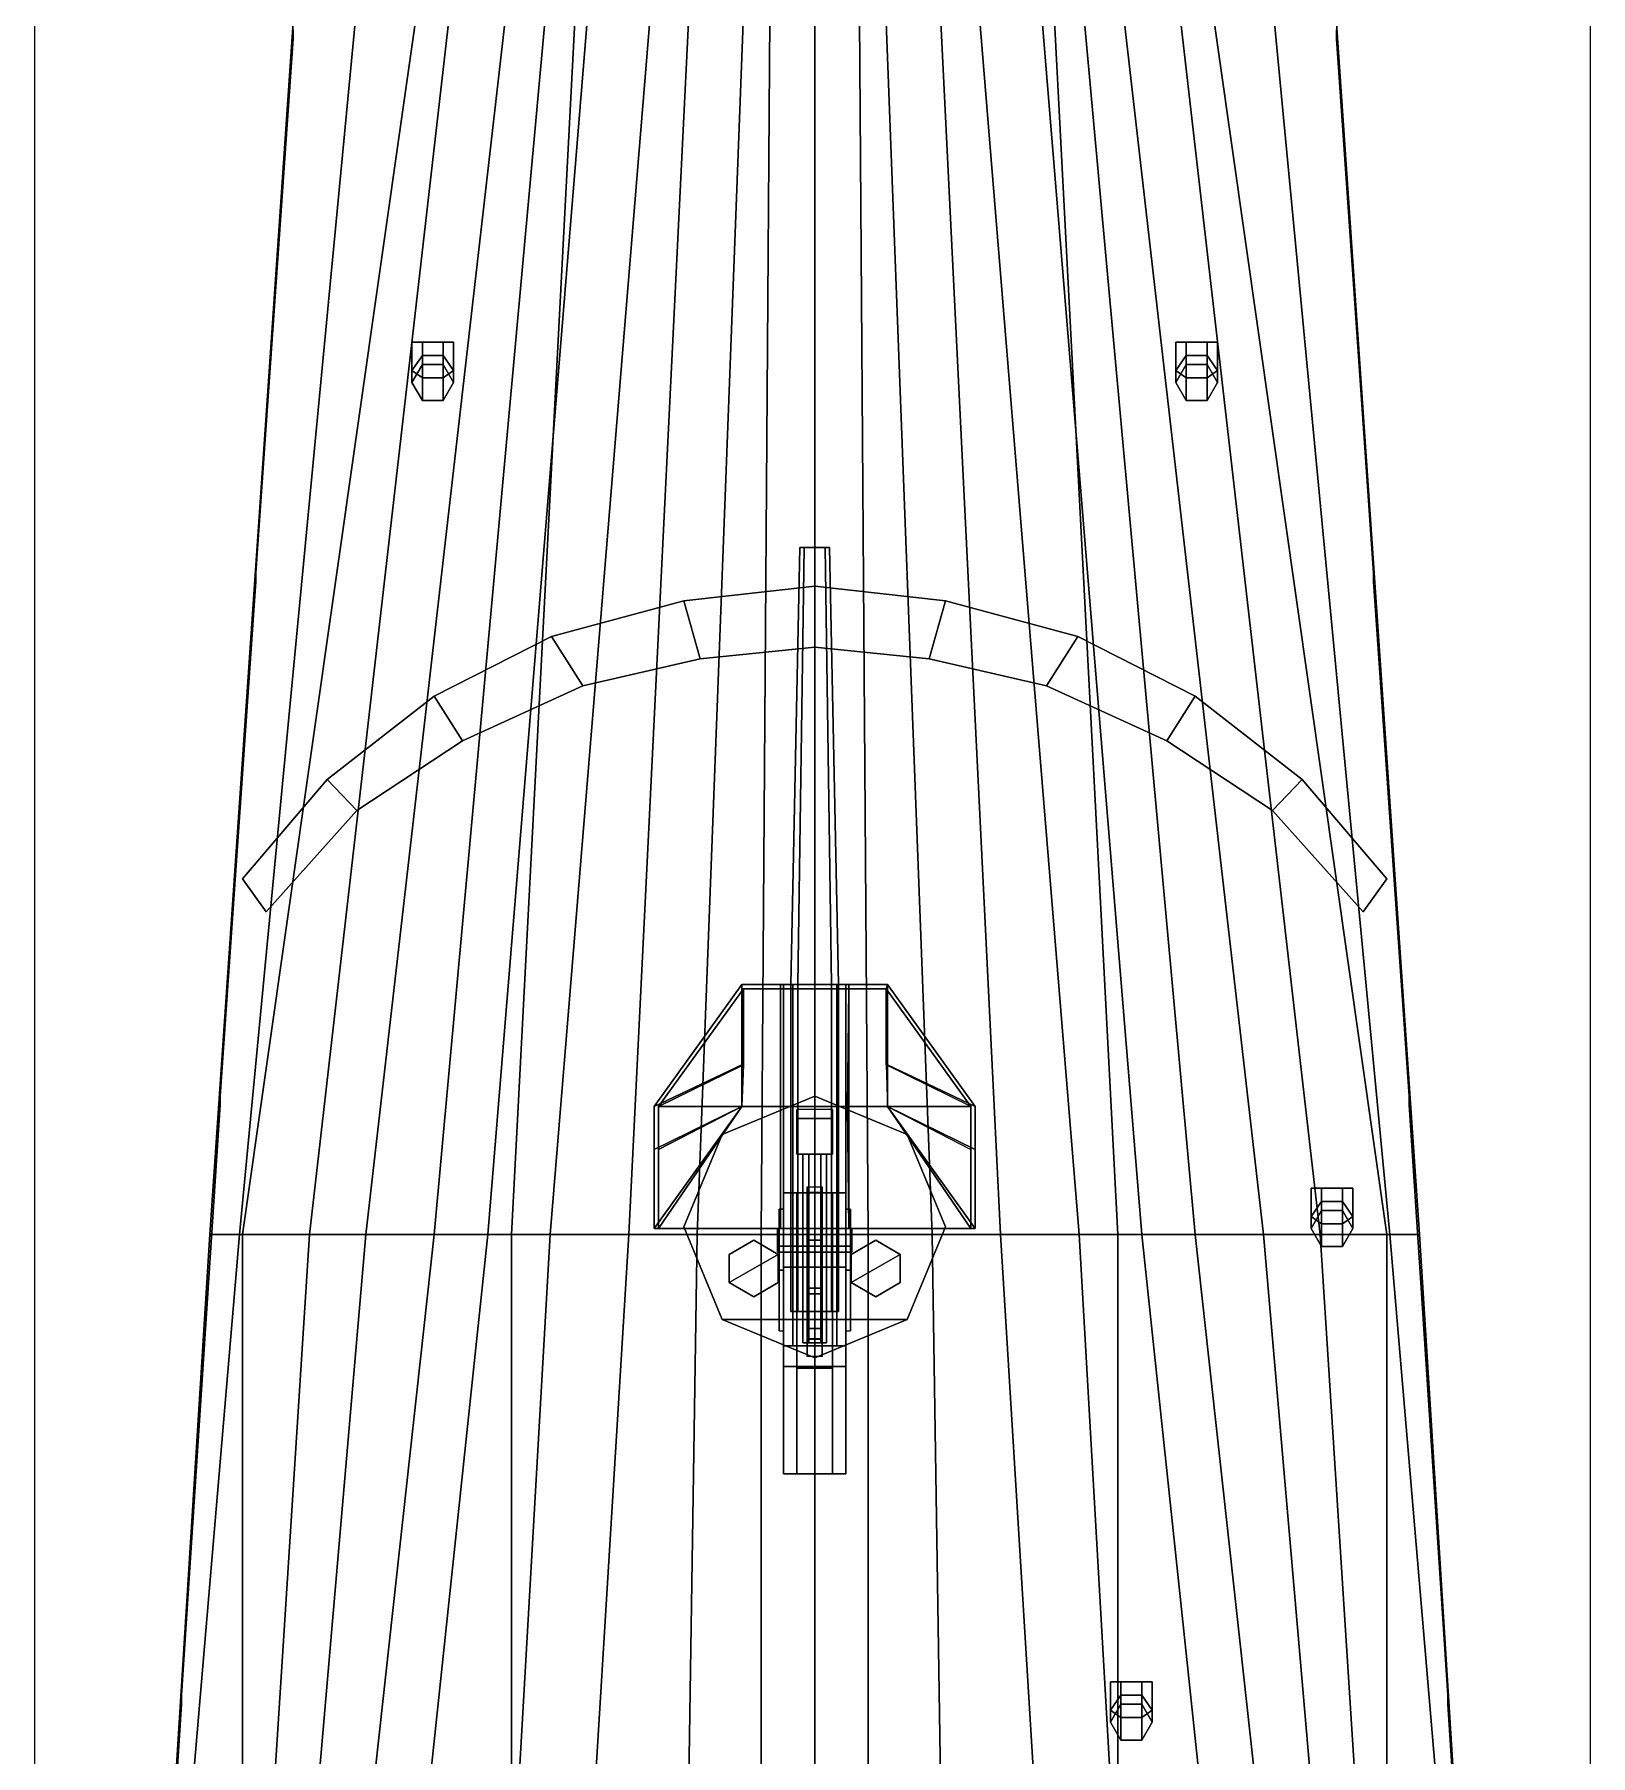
# Model space of a CAD drawing. Header units: millimetres. Extents: x -5.2 to 5.2, y -53.2 to 45.8.
# Drawn here: x -5.25 to 5.22, y 19.68 to 31.26 of the extents above; entities that cross this region are included whole.
import ezdxf

# ---------------------------------------------------------------- set-up
doc = ezdxf.new("R2010")
doc.units = ezdxf.units.MM
doc.header["$XCLIPFRAME"] = 2
for name, color, linetype in [('drawing', 9, 'Continuous'), ('gun', 1, 'Continuous'), ('railings', 6, 'Continuous'), ('sleeve', 5, 'Continuous'), ('turret', 2, 'Continuous')]:
    doc.layers.add(name, color=color, linetype=linetype)
picture_1 = doc.add_image_def('image1.gif', size_in_pixel=(3078, 4230))

msp = doc.modelspace()

# ---------------------------------------------------------------- linework, layer by layer
for points in [[(-3.4, 32.94, 5.28), (-2.94, 32.94, 2.98), (-3.87, 23.19, 2.91), (-4.07, 23.19, 4.97)], [(-2.46, 32.94, 5.34), (-3.4, 32.94, 5.28), (-4.07, 23.19, 4.97), (-3.85, 23.19, 5.01)], [(-2.94, 32.94, 2.98), (-2.28, 32.94, 0.5), (-3.4, 23.19, 1.04), (-3.87, 23.19, 2.91)], [(-1.53, 32.94, 5.36), (-2.46, 32.94, 5.34), (-3.85, 23.19, 5.01), (-2.04, 23.19, 5.1)], [(-2.28, 32.94, 0.5), (-1.9, 32.94, -0.6), (-3.02, 23.19, -0.14), (-3.4, 23.19, 1.04)], [(-1.9, 32.94, -0.6), (-1.67, 32.94, -1.15), (-2.56, 23.19, -1.15), (-3.02, 23.19, -0.14)], [(-1.67, 32.94, -1.15), (-1.4, 32.94, -1.7), (-2.2, 23.19, -1.7), (-2.56, 23.19, -1.15)], [(-1.4, 32.94, -1.7), (-0.98, 32.94, -2.46), (-1.78, 23.19, -2.26), (-2.2, 23.19, -1.7)], [(0, 32.94, 5.36), (-1.53, 32.94, 5.36), (-2.04, 23.19, 5.1), (0, 23.19, 5.1)], [(-0.98, 32.94, -2.46), (-0.77, 32.94, -2.76), (-1.25, 23.19, -2.76), (-1.78, 23.19, -2.26)], [(-0.77, 32.94, -2.76), (-0.42, 32.94, -3.2), (-0.79, 23.19, -3.12), (-1.25, 23.19, -2.76)], [(-0.42, 32.94, -3.2), (-0.29, 32.94, -3.4), (-0.36, 23.19, -3.38), (-0.79, 23.19, -3.12)], [(0, 23.19, -3.5), (-0.36, 23.19, -3.38), (-0.29, 32.94, -3.4), (0, 32.94, -3.5)], [(0, 32.94, -3.5), (0.29, 32.94, -3.4), (0.36, 23.19, -3.38), (0, 23.19, -3.5)], [(0, 23.19, 5.1), (2.04, 23.19, 5.1), (1.53, 32.94, 5.36), (0, 32.94, 5.36)], [(0.79, 23.19, -3.12), (0.36, 23.19, -3.38), (0.29, 32.94, -3.4), (0.42, 32.94, -3.2)], [(1.25, 23.19, -2.76), (0.79, 23.19, -3.12), (0.42, 32.94, -3.2), (0.77, 32.94, -2.76)], [(1.78, 23.19, -2.26), (1.25, 23.19, -2.76), (0.77, 32.94, -2.76), (0.98, 32.94, -2.46)], [(2.2, 23.19, -1.7), (1.78, 23.19, -2.26), (0.98, 32.94, -2.46), (1.4, 32.94, -1.7)], [(2.56, 23.19, -1.15), (2.2, 23.19, -1.7), (1.4, 32.94, -1.7), (1.67, 32.94, -1.15)], [(2.04, 23.19, 5.1), (3.85, 23.19, 5.01), (2.46, 32.94, 5.34), (1.53, 32.94, 5.36)], [(3.02, 23.19, -0.14), (2.56, 23.19, -1.15), (1.67, 32.94, -1.15), (1.9, 32.94, -0.6)], [(3.4, 23.19, 1.04), (3.02, 23.19, -0.14), (1.9, 32.94, -0.6), (2.28, 32.94, 0.5)], [(3.87, 23.19, 2.91), (3.4, 23.19, 1.04), (2.28, 32.94, 0.5), (2.94, 32.94, 2.98)], [(3.85, 23.19, 5.01), (4.07, 23.19, 4.97), (3.4, 32.94, 5.28), (2.46, 32.94, 5.34)], [(4.07, 23.19, 4.97), (3.87, 23.19, 2.91), (2.94, 32.94, 2.98), (3.4, 32.94, 5.28)], [(-2.71, 29.19, 5.7), (-2.64, 29.19, 5.45), (-2.64, 29.1, 5.45), (-2.71, 29, 5.7)], [(-2.64, 29.19, 5.95), (-2.71, 29.19, 5.7), (-2.71, 29, 5.7), (-2.64, 28.95, 5.94)], [(-2.43, 29.19, 5.7), (-2.71, 29.19, 5.7), (-2.64, 29.19, 5.95), (-2.5, 29.19, 5.95)], [(-2.5, 29.19, 5.45), (-2.64, 29.19, 5.45), (-2.71, 29.19, 5.7), (-2.43, 29.19, 5.7)], [(-2.64, 29.19, 5.45), (-2.5, 29.19, 5.45), (-2.5, 29.1, 5.45), (-2.64, 29.1, 5.45)], [(-2.5, 29.19, 5.95), (-2.64, 29.19, 5.95), (-2.64, 28.95, 5.94), (-2.5, 28.95, 5.94)], [(-2.5, 29.19, 5.45), (-2.43, 29.19, 5.7), (-2.43, 29, 5.7), (-2.5, 29.1, 5.45)], [(-2.43, 29.19, 5.7), (-2.5, 29.19, 5.95), (-2.5, 28.95, 5.94), (-2.43, 29, 5.7)], [(2.43, 29.19, 5.7), (2.5, 29.19, 5.45), (2.5, 29.1, 5.45), (2.43, 29, 5.7)], [(2.5, 29.19, 5.95), (2.43, 29.19, 5.7), (2.43, 29, 5.7), (2.5, 28.95, 5.94)], [(2.71, 29.19, 5.7), (2.43, 29.19, 5.7), (2.5, 29.19, 5.95), (2.64, 29.19, 5.95)], [(2.64, 29.19, 5.45), (2.5, 29.19, 5.45), (2.43, 29.19, 5.7), (2.71, 29.19, 5.7)], [(2.5, 29.19, 5.45), (2.64, 29.19, 5.45), (2.64, 29.1, 5.45), (2.5, 29.1, 5.45)], [(2.64, 29.19, 5.95), (2.5, 29.19, 5.95), (2.5, 28.95, 5.94), (2.64, 28.95, 5.94)], [(2.64, 29.19, 5.45), (2.71, 29.19, 5.7), (2.71, 29, 5.7), (2.64, 29.1, 5.45)], [(2.71, 29.19, 5.7), (2.64, 29.19, 5.95), (2.64, 28.95, 5.94), (2.71, 29, 5.7)], [(-2.71, 29, 5.7), (-2.64, 29.1, 5.45), (-2.64, 29.041, 5.41), (-2.71, 28.92, 5.52)], [(-2.64, 29.1, 5.45), (-2.5, 29.1, 5.45), (-2.5, 29.041, 5.41), (-2.64, 29.041, 5.41)], [(-2.5, 29.1, 5.45), (-2.43, 29, 5.7), (-2.43, 28.92, 5.52), (-2.5, 29.041, 5.41)], [(2.43, 29, 5.7), (2.5, 29.1, 5.45), (2.5, 29.041, 5.41), (2.43, 28.92, 5.52)], [(2.5, 29.1, 5.45), (2.64, 29.1, 5.45), (2.64, 29.041, 5.41), (2.5, 29.041, 5.41)], [(2.64, 29.1, 5.45), (2.71, 29, 5.7), (2.71, 28.92, 5.52), (2.64, 29.041, 5.41)], [(-2.64, 29.041, 5.17), (-2.71, 28.92, 5.17), (-2.71, 28.92, 5.52), (-2.64, 29.041, 5.41)], [(-2.64, 28.95, 5.94), (-2.71, 29, 5.7), (-2.71, 28.92, 5.52), (-2.64, 28.799, 5.64)], [(-2.5, 29.041, 5.17), (-2.64, 29.041, 5.17), (-2.64, 29.041, 5.41), (-2.5, 29.041, 5.41)], [(-2.5, 28.95, 5.94), (-2.64, 28.95, 5.94), (-2.64, 28.799, 5.64), (-2.5, 28.799, 5.64)], [(-2.43, 28.92, 5.17), (-2.5, 29.041, 5.17), (-2.5, 29.041, 5.41), (-2.43, 28.92, 5.52)], [(-2.43, 29, 5.7), (-2.5, 28.95, 5.94), (-2.5, 28.799, 5.64), (-2.43, 28.92, 5.52)], [(2.5, 29.041, 5.17), (2.43, 28.92, 5.17), (2.43, 28.92, 5.52), (2.5, 29.041, 5.41)], [(2.5, 28.95, 5.94), (2.43, 29, 5.7), (2.43, 28.92, 5.52), (2.5, 28.799, 5.64)], [(2.64, 29.041, 5.17), (2.5, 29.041, 5.17), (2.5, 29.041, 5.41), (2.64, 29.041, 5.41)], [(2.64, 28.95, 5.94), (2.5, 28.95, 5.94), (2.5, 28.799, 5.64), (2.64, 28.799, 5.64)], [(2.71, 28.92, 5.17), (2.64, 29.041, 5.17), (2.64, 29.041, 5.41), (2.71, 28.92, 5.52)], [(2.71, 29, 5.7), (2.64, 28.95, 5.94), (2.64, 28.799, 5.64), (2.71, 28.92, 5.52)], [(-2.71, 28.92, 5.17), (-2.64, 28.799, 5.17), (-2.64, 28.799, 5.64), (-2.71, 28.92, 5.52)], [(-2.5, 28.799, 5.17), (-2.43, 28.92, 5.17), (-2.43, 28.92, 5.52), (-2.5, 28.799, 5.64)], [(2.43, 28.92, 5.17), (2.5, 28.799, 5.17), (2.5, 28.799, 5.64), (2.43, 28.92, 5.52)], [(2.64, 28.799, 5.17), (2.71, 28.92, 5.17), (2.71, 28.92, 5.52), (2.64, 28.799, 5.64)], [(-2.64, 28.799, 5.17), (-2.5, 28.799, 5.17), (-2.5, 28.799, 5.64), (-2.64, 28.799, 5.64)], [(2.5, 28.799, 5.17), (2.64, 28.799, 5.17), (2.64, 28.799, 5.64), (2.5, 28.799, 5.64)], [(0, 27.55, 5.64), (-0.88, 27.45, 5.64), (-0.77, 27.06, 5.08), (0, 27.14, 5.08)], [(0, 27.14, 5.08), (-0.77, 27.06, 5.08), (-0.88, 27.45, 5.64), (0, 27.55, 5.64)], [(0, 27.14, 5.08), (0.77, 27.06, 5.08), (0.88, 27.45, 5.64), (0, 27.55, 5.64)], [(0, 27.55, 5.64), (0.88, 27.45, 5.64), (0.77, 27.06, 5.08), (0, 27.14, 5.08)], [(-0.88, 27.45, 5.64), (-1.77, 27.21, 5.63), (-1.56, 26.88, 5.08), (-0.77, 27.06, 5.08)], [(-0.77, 27.06, 5.08), (-1.56, 26.88, 5.08), (-1.77, 27.21, 5.63), (-0.88, 27.45, 5.64)], [(0.77, 27.06, 5.08), (1.56, 26.88, 5.08), (1.77, 27.21, 5.63), (0.88, 27.45, 5.64)], [(0.88, 27.45, 5.64), (1.77, 27.21, 5.63), (1.56, 26.88, 5.08), (0.77, 27.06, 5.08)], [(-1.77, 27.21, 5.63), (-2.56, 26.81, 5.57), (-2.37, 26.51, 5.08), (-1.56, 26.88, 5.08)], [(-1.56, 26.88, 5.08), (-2.37, 26.51, 5.08), (-2.56, 26.81, 5.57), (-1.77, 27.21, 5.63)], [(1.56, 26.88, 5.08), (2.37, 26.51, 5.08), (2.56, 26.81, 5.57), (1.77, 27.21, 5.63)], [(1.77, 27.21, 5.63), (2.56, 26.81, 5.57), (2.37, 26.51, 5.08), (1.56, 26.88, 5.08)], [(-2.37, 26.51, 5.08), (-3.08, 26.04, 5.08), (-3.28, 26.25, 5.45), (-2.56, 26.81, 5.57)], [(-2.56, 26.81, 5.57), (-3.28, 26.25, 5.45), (-3.08, 26.04, 5.08), (-2.37, 26.51, 5.08)], [(2.37, 26.51, 5.08), (3.08, 26.04, 5.08), (3.28, 26.25, 5.45), (2.56, 26.81, 5.57)], [(2.56, 26.81, 5.57), (3.28, 26.25, 5.45), (3.08, 26.04, 5.08), (2.37, 26.51, 5.08)], [(-3.28, 26.25, 5.45), (-3.85, 25.58, 5.32), (-3.69, 25.36, 5.08), (-3.08, 26.04, 5.08)], [(-3.08, 26.04, 5.08), (-3.69, 25.36, 5.08), (-3.85, 25.58, 5.32), (-3.28, 26.25, 5.45)], [(3.28, 26.25, 5.45), (3.85, 25.58, 5.32), (3.69, 25.36, 5.08), (3.08, 26.04, 5.08)], [(3.08, 26.04, 5.08), (3.69, 25.36, 5.08), (3.85, 25.58, 5.32), (3.28, 26.25, 5.45)], [(3.55, 23.5, 5.29), (3.41, 23.5, 5.29), (3.34, 23.5, 5.54), (3.62, 23.5, 5.54)], [(3.62, 23.5, 5.54), (3.34, 23.5, 5.54), (3.41, 23.5, 5.79), (3.55, 23.5, 5.79)], [(3.41, 23.5, 5.79), (3.34, 23.5, 5.54), (3.34, 23.31, 5.54), (3.41, 23.26, 5.78)], [(3.34, 23.5, 5.54), (3.41, 23.5, 5.29), (3.41, 23.41, 5.29), (3.34, 23.31, 5.54)], [(3.55, 23.5, 5.79), (3.41, 23.5, 5.79), (3.41, 23.26, 5.78), (3.55, 23.26, 5.78)], [(3.41, 23.5, 5.29), (3.55, 23.5, 5.29), (3.55, 23.41, 5.29), (3.41, 23.41, 5.29)], [(3.62, 23.5, 5.54), (3.55, 23.5, 5.79), (3.55, 23.26, 5.78), (3.62, 23.31, 5.54)], [(3.55, 23.5, 5.29), (3.62, 23.5, 5.54), (3.62, 23.31, 5.54), (3.55, 23.41, 5.29)], [(3.34, 23.31, 5.54), (3.41, 23.41, 5.29), (3.41, 23.351, 5.25), (3.34, 23.23, 5.36)], [(3.41, 23.41, 5.29), (3.55, 23.41, 5.29), (3.55, 23.351, 5.25), (3.41, 23.351, 5.25)], [(3.55, 23.41, 5.29), (3.62, 23.31, 5.54), (3.62, 23.23, 5.36), (3.55, 23.351, 5.25)], [(3.41, 23.351, 5.01), (3.34, 23.23, 5.01), (3.34, 23.23, 5.36), (3.41, 23.351, 5.25)], [(3.41, 23.26, 5.78), (3.34, 23.31, 5.54), (3.34, 23.23, 5.36), (3.41, 23.109, 5.48)], [(3.55, 23.351, 5.01), (3.41, 23.351, 5.01), (3.41, 23.351, 5.25), (3.55, 23.351, 5.25)], [(3.62, 23.23, 5.01), (3.55, 23.351, 5.01), (3.55, 23.351, 5.25), (3.62, 23.23, 5.36)], [(3.62, 23.31, 5.54), (3.55, 23.26, 5.78), (3.55, 23.109, 5.48), (3.62, 23.23, 5.36)], [(-4.07, 23.19, 4.97), (-3.87, 23.19, 2.91), (-4.48, 16.01, 2.84), (-4.52, 16.01, 4.94)], [(-3.85, 23.19, 5.01), (-4.07, 23.19, 4.97), (-4.52, 16.01, 4.94), (-3.85, 16.01, 5.01)], [(-3.87, 23.19, 2.91), (-3.4, 23.19, 1.04), (-3.86, 16.01, -0.05), (-4.48, 16.01, 2.84)], [(-3.4, 23.19, 1.04), (-3.02, 23.19, -0.14), (-3.64, 16.01, -0.6), (-3.86, 16.01, -0.05)], [(-2.04, 23.19, 5.1), (-3.85, 23.19, 5.01), (-3.85, 16.01, 5.01), (-2.04, 16.01, 5.1)], [(-3.02, 23.19, -0.14), (-2.56, 23.19, -1.15), (-3.35, 16.01, -1.15), (-3.64, 16.01, -0.6)], [(-2.56, 23.19, -1.15), (-2.2, 23.19, -1.7), (-2.96, 16.01, -1.7), (-3.35, 16.01, -1.15)], [(-2.2, 23.19, -1.7), (-1.78, 23.19, -2.26), (-2.19, 16.01, -2.46), (-2.96, 16.01, -1.7)], [(-1.78, 23.19, -2.26), (-1.25, 23.19, -2.76), (-1.69, 16.01, -2.76), (-2.19, 16.01, -2.46)], [(0, 23.19, 5.1), (-2.04, 23.19, 5.1), (-2.04, 16.01, 5.1), (0, 16.01, 5.1)], [(-1.25, 23.19, -2.76), (-0.79, 23.19, -3.12), (-0.9, 16.01, -3.2), (-1.69, 16.01, -2.76)], [(-0.79, 23.19, -3.12), (-0.36, 23.19, -3.38), (-0.36, 16.01, -3.4), (-0.9, 16.01, -3.2)], [(0, 16.01, -3.5), (-0.36, 16.01, -3.4), (-0.36, 23.19, -3.38), (0, 23.19, -3.5)], [(0, 23.19, -3.5), (0.36, 23.19, -3.38), (0.36, 16.01, -3.4), (0, 16.01, -3.5)], [(0, 16.01, 5.1), (2.04, 16.01, 5.1), (2.04, 23.19, 5.1), (0, 23.19, 5.1)], [(0.9, 16.01, -3.2), (0.36, 16.01, -3.4), (0.36, 23.19, -3.38), (0.79, 23.19, -3.12)], [(1.69, 16.01, -2.76), (0.9, 16.01, -3.2), (0.79, 23.19, -3.12), (1.25, 23.19, -2.76)], [(2.19, 16.01, -2.46), (1.69, 16.01, -2.76), (1.25, 23.19, -2.76), (1.78, 23.19, -2.26)], [(2.96, 16.01, -1.7), (2.19, 16.01, -2.46), (1.78, 23.19, -2.26), (2.2, 23.19, -1.7)], [(2.04, 16.01, 5.1), (3.85, 16.01, 5.01), (3.85, 23.19, 5.01), (2.04, 23.19, 5.1)], [(3.35, 16.01, -1.15), (2.96, 16.01, -1.7), (2.2, 23.19, -1.7), (2.56, 23.19, -1.15)], [(3.64, 16.01, -0.6), (3.35, 16.01, -1.15), (2.56, 23.19, -1.15), (3.02, 23.19, -0.14)], [(3.86, 16.01, -0.05), (3.64, 16.01, -0.6), (3.02, 23.19, -0.14), (3.4, 23.19, 1.04)], [(3.34, 23.23, 5.01), (3.41, 23.109, 5.01), (3.41, 23.109, 5.48), (3.34, 23.23, 5.36)], [(4.48, 16.01, 2.84), (3.86, 16.01, -0.05), (3.4, 23.19, 1.04), (3.87, 23.19, 2.91)], [(3.55, 23.26, 5.78), (3.41, 23.26, 5.78), (3.41, 23.109, 5.48), (3.55, 23.109, 5.48)], [(3.55, 23.109, 5.01), (3.62, 23.23, 5.01), (3.62, 23.23, 5.36), (3.55, 23.109, 5.48)], [(3.85, 16.01, 5.01), (4.52, 16.01, 4.94), (4.07, 23.19, 4.97), (3.85, 23.19, 5.01)], [(4.52, 16.01, 4.94), (4.48, 16.01, 2.84), (3.87, 23.19, 2.91), (4.07, 23.19, 4.97)], [(3.41, 23.109, 5.01), (3.55, 23.109, 5.01), (3.55, 23.109, 5.48), (3.41, 23.109, 5.48)], [(1.99, 20.18, 5.54), (2.06, 20.18, 5.29), (2.06, 20.09, 5.29), (1.99, 19.99, 5.54)], [(2.06, 20.18, 5.79), (1.99, 20.18, 5.54), (1.99, 19.99, 5.54), (2.06, 19.94, 5.78)], [(2.27, 20.18, 5.54), (1.99, 20.18, 5.54), (2.06, 20.18, 5.79), (2.2, 20.18, 5.79)], [(2.2, 20.18, 5.29), (2.06, 20.18, 5.29), (1.99, 20.18, 5.54), (2.27, 20.18, 5.54)], [(2.06, 20.18, 5.29), (2.2, 20.18, 5.29), (2.2, 20.09, 5.29), (2.06, 20.09, 5.29)], [(2.2, 20.18, 5.79), (2.06, 20.18, 5.79), (2.06, 19.94, 5.78), (2.2, 19.94, 5.78)], [(2.2, 20.18, 5.29), (2.27, 20.18, 5.54), (2.27, 19.99, 5.54), (2.2, 20.09, 5.29)], [(2.27, 20.18, 5.54), (2.2, 20.18, 5.79), (2.2, 19.94, 5.78), (2.27, 19.99, 5.54)], [(1.99, 19.99, 5.54), (2.06, 20.09, 5.29), (2.06, 20.031, 5.25), (1.99, 19.91, 5.36)], [(2.06, 20.031, 5.01), (1.99, 19.91, 5.01), (1.99, 19.91, 5.36), (2.06, 20.031, 5.25)], [(2.06, 20.09, 5.29), (2.2, 20.09, 5.29), (2.2, 20.031, 5.25), (2.06, 20.031, 5.25)], [(2.2, 20.031, 5.01), (2.06, 20.031, 5.01), (2.06, 20.031, 5.25), (2.2, 20.031, 5.25)], [(2.2, 20.09, 5.29), (2.27, 19.99, 5.54), (2.27, 19.91, 5.36), (2.2, 20.031, 5.25)], [(2.27, 19.91, 5.01), (2.2, 20.031, 5.01), (2.2, 20.031, 5.25), (2.27, 19.91, 5.36)], [(2.06, 19.94, 5.78), (1.99, 19.99, 5.54), (1.99, 19.91, 5.36), (2.06, 19.789, 5.48)], [(2.2, 19.94, 5.78), (2.06, 19.94, 5.78), (2.06, 19.789, 5.48), (2.2, 19.789, 5.48)], [(2.27, 19.99, 5.54), (2.2, 19.94, 5.78), (2.2, 19.789, 5.48), (2.27, 19.91, 5.36)], [(1.99, 19.91, 5.01), (2.06, 19.789, 5.01), (2.06, 19.789, 5.48), (1.99, 19.91, 5.36)], [(2.2, 19.789, 5.01), (2.27, 19.91, 5.01), (2.27, 19.91, 5.36), (2.2, 19.789, 5.48)], [(2.06, 19.789, 5.01), (2.2, 19.789, 5.01), (2.2, 19.789, 5.48), (2.06, 19.789, 5.48)]]:
    msp.add_3dface(points)
at = {"layer": 'gun'}
for points in [[(-0.071, 27.81, 6.761), (-0.1, 27.81, 6.69), (-0.16, 24.87, 6.69), (-0.113, 24.87, 6.803)], [(-0.1, 27.81, 6.69), (-0.071, 27.81, 6.619), (-0.113, 24.87, 6.577), (-0.16, 24.87, 6.69)], [(0, 27.81, 6.79), (-0.071, 27.81, 6.761), (-0.113, 24.87, 6.803), (0, 24.87, 6.85)], [(-0.071, 27.81, 6.619), (0, 27.81, 6.59), (0, 24.87, 6.53), (-0.113, 24.87, 6.577)], [(0.071, 27.81, 6.761), (-0.1, 27.81, 6.69), (-0.071, 27.81, 6.761), (0, 27.81, 6.79)], [(0.1, 27.81, 6.69), (-0.071, 27.81, 6.619), (-0.1, 27.81, 6.69), (0.071, 27.81, 6.761)], [(0.071, 27.81, 6.619), (0, 27.81, 6.59), (-0.071, 27.81, 6.619), (0.1, 27.81, 6.69)], [(0.071, 27.81, 6.761), (0, 27.81, 6.79), (0, 24.87, 6.85), (0.113, 24.87, 6.803)], [(0, 27.81, 6.59), (0.071, 27.81, 6.619), (0.113, 24.87, 6.577), (0, 24.87, 6.53)], [(0.1, 27.81, 6.69), (0.071, 27.81, 6.761), (0.113, 24.87, 6.803), (0.16, 24.87, 6.69)], [(0.071, 27.81, 6.619), (0.1, 27.81, 6.69), (0.16, 24.87, 6.69), (0.113, 24.87, 6.577)], [(-0.113, 24.87, 6.803), (-0.16, 24.87, 6.69), (-0.16, 22.67, 6.69), (-0.113, 22.67, 6.803)], [(-0.16, 24.87, 6.69), (-0.113, 24.87, 6.577), (-0.113, 22.67, 6.577), (-0.16, 22.67, 6.69)], [(0, 24.87, 6.85), (-0.113, 24.87, 6.803), (-0.113, 22.67, 6.803), (0, 22.67, 6.85)], [(-0.113, 24.87, 6.577), (0, 24.87, 6.53), (0, 22.67, 6.53), (-0.113, 22.67, 6.577)], [(0.113, 24.87, 6.803), (0, 24.87, 6.85), (0, 22.67, 6.85), (0.113, 22.67, 6.803)], [(0, 24.87, 6.53), (0.113, 24.87, 6.577), (0.113, 22.67, 6.577), (0, 22.67, 6.53)], [(0.16, 24.87, 6.69), (0.113, 24.87, 6.803), (0.113, 22.67, 6.803), (0.16, 22.67, 6.69)], [(0.113, 24.87, 6.577), (0.16, 24.87, 6.69), (0.16, 22.67, 6.69), (0.113, 22.67, 6.577)], [(-0.148, 22.97, 7.148), (-0.21, 22.97, 7), (-0.21, 22.44, 7), (-0.148, 22.44, 7.148)], [(-0.21, 22.97, 7), (-0.148, 22.97, 6.852), (-0.148, 22.44, 6.852), (-0.21, 22.44, 7)], [(0.148, 22.97, 6.852), (-0.21, 22.97, 7), (-0.148, 22.97, 7.148), (0.21, 22.97, 7)], [(0, 22.97, 6.79), (-0.148, 22.97, 6.852), (-0.21, 22.97, 7), (0.148, 22.97, 6.852)], [(0, 22.97, 7.21), (-0.148, 22.97, 7.148), (-0.148, 22.44, 7.148), (0, 22.44, 7.21)], [(-0.148, 22.97, 6.852), (0, 22.97, 6.79), (0, 22.44, 6.79), (-0.148, 22.44, 6.852)], [(0.21, 22.97, 7), (-0.148, 22.97, 7.148), (0, 22.97, 7.21), (0.148, 22.97, 7.148)], [(0.148, 22.97, 7.148), (0, 22.97, 7.21), (0, 22.44, 7.21), (0.148, 22.44, 7.148)], [(0, 22.97, 6.79), (0.148, 22.97, 6.852), (0.148, 22.44, 6.852), (0, 22.44, 6.79)], [(0.21, 22.97, 7), (0.148, 22.97, 7.148), (0.148, 22.44, 7.148), (0.21, 22.44, 7)], [(0.148, 22.97, 6.852), (0.21, 22.97, 7), (0.21, 22.44, 7), (0.148, 22.44, 6.852)], [(-0.12, 22.67, 6.787), (-0.16, 22.67, 6.69), (-0.12, 22.67, 6.593), (-0.12, 22.67, 6.787)], [(-0.12, 22.67, 6.9), (-0.12, 22.29, 6.9), (0.12, 22.29, 6.9), (0.12, 22.67, 6.9)], [(-0.12, 22.67, 6.32), (-0.12, 22.29, 6.32), (-0.12, 22.29, 6.9), (-0.12, 22.67, 6.9)], [(0.12, 22.67, 6.9), (0.12, 22.67, 6.32), (-0.12, 22.67, 6.32), (-0.12, 22.67, 6.9)], [(0.12, 22.67, 6.32), (0.12, 22.29, 6.32), (-0.12, 22.29, 6.32), (-0.12, 22.67, 6.32)], [(0.12, 22.29, 6.9), (0.12, 22.29, 6.32), (0.12, 22.67, 6.32), (0.12, 22.67, 6.9)], [(0.16, 22.67, 6.69), (0.12, 22.67, 6.787), (0.12, 22.67, 6.593), (0.16, 22.67, 6.69)], [(0.21, 22.44, 7), (-0.148, 22.44, 7.148), (-0.21, 22.44, 7), (0.148, 22.44, 6.852)], [(0.148, 22.44, 6.852), (-0.21, 22.44, 7), (-0.148, 22.44, 6.852), (0, 22.44, 6.79)], [(0.148, 22.44, 7.148), (0, 22.44, 7.21), (-0.148, 22.44, 7.148), (0.21, 22.44, 7)], [(-0.12, 22.29, 6.9), (-0.12, 22.29, 6.32), (0.12, 22.29, 6.32), (0.12, 22.29, 6.9)]]:
    msp.add_3dface(points, dxfattribs=at)
at = {"layer": 'railings'}
for points in [[(-3.51, 31.23, 5.21), (-3.51, 31.29, 5.22), (-3.51, 31.29, 6.35), (-3.51, 31.23, 6.35)], [(-3.51, 31.23, 6.35), (-3.51, 31.29, 6.35), (-3.51, 31.29, 5.22), (-3.51, 31.23, 5.21)], [(3.51, 31.23, 6.35), (3.51, 31.29, 6.35), (3.51, 31.29, 5.22), (3.51, 31.23, 5.21)], [(3.51, 31.23, 5.21), (3.51, 31.29, 5.22), (3.51, 31.29, 6.35), (3.51, 31.23, 6.35)], [(-3.76, 27.64, 6.08), (-3.76, 27.64, 6.14), (-3.51, 31.23, 6.35), (-3.51, 31.23, 6.29)], [(-3.51, 31.23, 6.29), (-3.51, 31.23, 6.35), (-3.76, 27.64, 6.14), (-3.76, 27.64, 6.08)], [(-3.76, 27.64, 5.67), (-3.76, 27.64, 5.73), (-3.51, 31.23, 5.94), (-3.51, 31.23, 5.88)], [(-3.51, 31.23, 5.88), (-3.51, 31.23, 5.94), (-3.76, 27.64, 5.73), (-3.76, 27.64, 5.67)], [(-3.51, 31.23, 5.57), (-3.51, 31.23, 5.63), (-3.76, 27.64, 5.42), (-3.76, 27.64, 5.36)], [(-3.76, 27.64, 5.36), (-3.76, 27.64, 5.42), (-3.51, 31.23, 5.63), (-3.51, 31.23, 5.57)], [(3.76, 27.64, 5.36), (3.76, 27.64, 5.42), (3.51, 31.23, 5.63), (3.51, 31.23, 5.57)], [(3.51, 31.23, 5.57), (3.51, 31.23, 5.63), (3.76, 27.64, 5.42), (3.76, 27.64, 5.36)], [(3.51, 31.23, 5.88), (3.51, 31.23, 5.94), (3.76, 27.64, 5.73), (3.76, 27.64, 5.67)], [(3.76, 27.64, 5.67), (3.76, 27.64, 5.73), (3.51, 31.23, 5.94), (3.51, 31.23, 5.88)], [(3.76, 27.64, 6.08), (3.76, 27.64, 6.14), (3.51, 31.23, 6.35), (3.51, 31.23, 6.29)], [(3.51, 31.23, 6.29), (3.51, 31.23, 6.35), (3.76, 27.64, 6.14), (3.76, 27.64, 6.08)], [(-3.76, 27.58, 6.08), (-3.76, 27.58, 6.14), (-4, 24.12, 6.11), (-4, 24.12, 6.05)], [(-4, 24.12, 6.05), (-4, 24.12, 6.11), (-3.76, 27.58, 6.14), (-3.76, 27.58, 6.08)], [(-3.76, 27.58, 5.67), (-3.76, 27.58, 5.73), (-4, 24.12, 5.7), (-4, 24.12, 5.64)], [(-4, 24.12, 5.64), (-4, 24.12, 5.7), (-3.76, 27.58, 5.73), (-3.76, 27.58, 5.67)], [(-4, 24.12, 5.33), (-4, 24.12, 5.39), (-3.76, 27.58, 5.42), (-3.76, 27.58, 5.36)], [(-3.76, 27.58, 5.36), (-3.76, 27.58, 5.42), (-4, 24.12, 5.39), (-4, 24.12, 5.33)], [(-3.76, 27.58, 5.1), (-3.76, 27.64, 5.11), (-3.76, 27.64, 6.14), (-3.76, 27.58, 6.14)], [(-3.76, 27.58, 6.14), (-3.76, 27.64, 6.14), (-3.76, 27.64, 5.11), (-3.76, 27.58, 5.1)], [(3.76, 27.58, 5.1), (3.76, 27.64, 5.11), (3.76, 27.64, 6.14), (3.76, 27.58, 6.14)], [(3.76, 27.58, 6.14), (3.76, 27.64, 6.14), (3.76, 27.64, 5.11), (3.76, 27.58, 5.1)], [(3.76, 27.58, 5.36), (3.76, 27.58, 5.42), (4, 24.12, 5.39), (4, 24.12, 5.33)], [(4, 24.12, 5.33), (4, 24.12, 5.39), (3.76, 27.58, 5.42), (3.76, 27.58, 5.36)], [(4, 24.12, 5.64), (4, 24.12, 5.7), (3.76, 27.58, 5.73), (3.76, 27.58, 5.67)], [(3.76, 27.58, 5.67), (3.76, 27.58, 5.73), (4, 24.12, 5.7), (4, 24.12, 5.64)], [(3.76, 27.58, 6.08), (3.76, 27.58, 6.14), (4, 24.12, 6.11), (4, 24.12, 6.05)], [(4, 24.12, 6.05), (4, 24.12, 6.11), (3.76, 27.58, 6.14), (3.76, 27.58, 6.08)], [(-4, 24.06, 6.11), (-4, 24.12, 6.11), (-4, 24.12, 5), (-4, 24.06, 4.99)], [(-4, 24.06, 4.99), (-4, 24.12, 5), (-4, 24.12, 6.11), (-4, 24.06, 6.11)], [(4, 24.06, 6.11), (4, 24.12, 6.11), (4, 24.12, 5), (4, 24.06, 4.99)], [(4, 24.06, 4.99), (4, 24.12, 5), (4, 24.12, 6.11), (4, 24.06, 6.11)], [(-4, 24.06, 6.05), (-4, 24.06, 6.11), (-4.26, 20.09, 6.11), (-4.26, 20.09, 6.05)], [(-4.26, 20.09, 6.05), (-4.26, 20.09, 6.11), (-4, 24.06, 6.11), (-4, 24.06, 6.05)], [(-4, 24.06, 5.64), (-4, 24.06, 5.7), (-4.26, 20.09, 5.7), (-4.26, 20.09, 5.64)], [(-4.26, 20.09, 5.64), (-4.26, 20.09, 5.7), (-4, 24.06, 5.7), (-4, 24.06, 5.64)], [(-4.26, 20.09, 5.33), (-4.26, 20.09, 5.39), (-4, 24.06, 5.39), (-4, 24.06, 5.33)], [(-4, 24.06, 5.33), (-4, 24.06, 5.39), (-4.26, 20.09, 5.39), (-4.26, 20.09, 5.33)], [(4, 24.06, 5.33), (4, 24.06, 5.39), (4.26, 20.09, 5.39), (4.26, 20.09, 5.33)], [(4.26, 20.09, 5.33), (4.26, 20.09, 5.39), (4, 24.06, 5.39), (4, 24.06, 5.33)], [(4.26, 20.09, 5.64), (4.26, 20.09, 5.7), (4, 24.06, 5.7), (4, 24.06, 5.64)], [(4, 24.06, 5.64), (4, 24.06, 5.7), (4.26, 20.09, 5.7), (4.26, 20.09, 5.64)], [(4, 24.06, 6.05), (4, 24.06, 6.11), (4.26, 20.09, 6.11), (4.26, 20.09, 6.05)], [(4.26, 20.09, 6.05), (4.26, 20.09, 6.11), (4, 24.06, 6.11), (4, 24.06, 6.05)], [(-4.51, 16.15, 6.05), (-4.51, 16.15, 6.11), (-4.26, 20.03, 6.11), (-4.26, 20.03, 6.05)], [(-4.26, 20.03, 6.05), (-4.26, 20.03, 6.11), (-4.51, 16.15, 6.11), (-4.51, 16.15, 6.05)], [(-4.26, 20.03, 5.64), (-4.26, 20.03, 5.7), (-4.51, 16.15, 5.7), (-4.51, 16.15, 5.64)], [(-4.51, 16.15, 5.64), (-4.51, 16.15, 5.7), (-4.26, 20.03, 5.7), (-4.26, 20.03, 5.64)], [(-4.51, 16.15, 5.33), (-4.51, 16.15, 5.39), (-4.26, 20.03, 5.39), (-4.26, 20.03, 5.33)], [(-4.26, 20.03, 5.33), (-4.26, 20.03, 5.39), (-4.51, 16.15, 5.39), (-4.51, 16.15, 5.33)], [(-4.26, 20.03, 6.11), (-4.26, 20.09, 6.11), (-4.26, 20.09, 4.95), (-4.26, 20.03, 4.95)], [(-4.26, 20.03, 4.95), (-4.26, 20.09, 4.95), (-4.26, 20.09, 6.11), (-4.26, 20.03, 6.11)], [(4.26, 20.03, 4.95), (4.26, 20.09, 4.95), (4.26, 20.09, 6.11), (4.26, 20.03, 6.11)], [(4.26, 20.03, 6.11), (4.26, 20.09, 6.11), (4.26, 20.09, 4.95), (4.26, 20.03, 4.95)], [(4.26, 20.03, 5.33), (4.26, 20.03, 5.39), (4.51, 16.15, 5.39), (4.51, 16.15, 5.33)], [(4.51, 16.15, 5.33), (4.51, 16.15, 5.39), (4.26, 20.03, 5.39), (4.26, 20.03, 5.33)], [(4.51, 16.15, 5.64), (4.51, 16.15, 5.7), (4.26, 20.03, 5.7), (4.26, 20.03, 5.64)], [(4.26, 20.03, 5.64), (4.26, 20.03, 5.7), (4.51, 16.15, 5.7), (4.51, 16.15, 5.64)], [(4.26, 20.03, 6.05), (4.26, 20.03, 6.11), (4.51, 16.15, 6.11), (4.51, 16.15, 6.05)], [(4.51, 16.15, 6.05), (4.51, 16.15, 6.11), (4.26, 20.03, 6.11), (4.26, 20.03, 6.05)]]:
    msp.add_3dface(points, dxfattribs=at)
at = {"layer": 'sleeve'}
for points in [[(-0.148, 24.87, 6.838), (-0.21, 24.87, 6.69), (-0.21, 22.97, 6.69), (-0.148, 22.97, 6.838)], [(-0.21, 24.87, 6.69), (-0.148, 24.87, 6.542), (-0.148, 22.97, 6.542), (-0.21, 22.97, 6.69)], [(0.21, 24.87, 6.69), (-0.148, 24.87, 6.542), (-0.21, 24.87, 6.69), (0.148, 24.87, 6.838)], [(0.148, 24.87, 6.838), (-0.21, 24.87, 6.69), (-0.148, 24.87, 6.838), (0, 24.87, 6.9)], [(0, 24.87, 6.9), (-0.148, 24.87, 6.838), (-0.148, 22.97, 6.838), (0, 22.97, 6.9)], [(-0.148, 24.87, 6.542), (0, 24.87, 6.48), (0, 22.97, 6.48), (-0.148, 22.97, 6.542)], [(0.148, 24.87, 6.542), (0, 24.87, 6.48), (-0.148, 24.87, 6.542), (0.21, 24.87, 6.69)], [(0.148, 24.87, 6.838), (0, 24.87, 6.9), (0, 22.97, 6.9), (0.148, 22.97, 6.838)], [(0, 24.87, 6.48), (0.148, 24.87, 6.542), (0.148, 22.97, 6.542), (0, 22.97, 6.48)], [(0.21, 24.87, 6.69), (0.148, 24.87, 6.838), (0.148, 22.97, 6.838), (0.21, 22.97, 6.69)], [(0.148, 24.87, 6.542), (0.21, 24.87, 6.69), (0.21, 22.97, 6.69), (0.148, 22.97, 6.542)], [(-0.12, 24.03, 6.85), (-0.12, 23.73, 6.85), (-0.12, 23.73, 7.16), (-0.12, 23.97, 7.16)], [(0.12, 23.97, 7.16), (0.12, 24.03, 6.85), (-0.12, 24.03, 6.85), (-0.12, 23.97, 7.16)], [(-0.12, 23.97, 7.16), (-0.12, 23.73, 7.16), (0.12, 23.73, 7.16), (0.12, 23.97, 7.16)], [(0.12, 23.73, 7.16), (0.12, 23.73, 6.85), (0.12, 24.03, 6.85), (0.12, 23.97, 7.16)], [(-0.12, 23.73, 7.16), (-0.12, 23.73, 6.85), (0.12, 23.73, 6.85), (0.12, 23.73, 7.16)], [(-0.04, 23.73, 7.139), (-0.08, 23.73, 7.07), (-0.08, 22.46, 7.07), (-0.04, 22.46, 7.139)], [(-0.08, 23.73, 7.07), (-0.04, 23.73, 7.001), (-0.04, 22.46, 7.001), (-0.08, 22.46, 7.07)], [(0.04, 23.73, 7.139), (-0.04, 23.73, 7.139), (-0.04, 22.46, 7.139), (0.04, 22.46, 7.139)], [(-0.04, 23.73, 7.001), (0.04, 23.73, 7.001), (0.04, 22.46, 7.001), (-0.04, 22.46, 7.001)], [(0.08, 23.73, 7.07), (0.04, 23.73, 7.139), (0.04, 22.46, 7.139), (0.08, 22.46, 7.07)], [(0.04, 23.73, 7.001), (0.08, 23.73, 7.07), (0.08, 22.46, 7.07), (0.04, 22.46, 7.001)], [(0.05, 23.51, 5.552), (0.05, 23.15, 5.48), (-0.05, 23.15, 5.48), (-0.05, 23.51, 5.552)], [(0.05, 23.51, 5.552), (0.05, 23.471, 5.644), (-0.05, 23.471, 5.644), (-0.05, 23.51, 5.552)], [(-0.05, 23.471, 5.644), (-0.05, 23.15, 5.58), (-0.05, 23.15, 5.48), (-0.05, 23.51, 5.552)], [(0.05, 23.51, 5.552), (0.05, 23.15, 5.48), (0.05, 23.15, 5.58), (0.05, 23.471, 5.644)], [(0.21, 23.47, 6.08), (0.21, 23.47, 5.93), (-0.21, 23.47, 5.93), (-0.21, 23.47, 6.08)], [(0.21, 23.47, 5.93), (0.21, 22.3, 5.93), (-0.21, 22.3, 5.93), (-0.21, 23.47, 5.93)], [(-0.21, 23.47, 6.36), (-0.21, 22.3, 6.36), (-0.12, 22.3, 6.36), (-0.12, 23.47, 6.36)], [(-0.12, 23.47, 6.36), (-0.12, 23.47, 6.08), (-0.21, 23.47, 6.08), (-0.21, 23.47, 6.36)], [(-0.21, 23.47, 5.93), (-0.21, 22.3, 5.93), (-0.21, 22.3, 6.36), (-0.21, 23.47, 6.36)], [(-0.12, 23.47, 6.08), (-0.12, 21.58, 6.08), (0.12, 21.58, 6.08), (0.12, 23.47, 6.08)], [(-0.12, 22.3, 6.36), (-0.12, 22.3, 6.08), (-0.12, 23.47, 6.08), (-0.12, 23.47, 6.36)], [(0.05, 23.471, 5.644), (0.05, 23.15, 5.58), (-0.05, 23.15, 5.58), (-0.05, 23.471, 5.644)], [(0.21, 23.47, 6.36), (0.21, 23.47, 6.08), (0.12, 23.47, 6.08), (0.12, 23.47, 6.36)], [(0.12, 23.47, 6.08), (0.12, 22.3, 6.08), (0.12, 22.3, 6.36), (0.12, 23.47, 6.36)], [(0.12, 23.47, 6.36), (0.12, 22.3, 6.36), (0.21, 22.3, 6.36), (0.21, 23.47, 6.36)], [(0.21, 22.3, 6.36), (0.21, 22.3, 5.93), (0.21, 23.47, 5.93), (0.21, 23.47, 6.36)], [(0.25, 23.19, 6.489), (0.25, 23.23, 6.42), (-0.25, 23.23, 6.42), (-0.25, 23.19, 6.489)], [(0.25, 23.23, 6.42), (0.25, 23.19, 6.351), (-0.25, 23.19, 6.351), (-0.25, 23.23, 6.42)], [(-0.25, 23.19, 6.351), (-0.25, 23.11, 6.351), (-0.25, 23.07, 6.42), (-0.25, 23.23, 6.42)], [(-0.25, 23.23, 6.42), (-0.25, 23.07, 6.42), (-0.25, 23.11, 6.489), (-0.25, 23.19, 6.489)], [(0.25, 23.11, 6.489), (0.25, 23.19, 6.489), (-0.25, 23.19, 6.489), (-0.25, 23.11, 6.489)], [(0.25, 23.19, 6.351), (0.25, 23.11, 6.351), (-0.25, 23.11, 6.351), (-0.25, 23.19, 6.351)], [(0.25, 23.07, 6.42), (0.25, 23.23, 6.42), (0.25, 23.19, 6.489), (0.25, 23.11, 6.489)], [(0.25, 23.11, 6.351), (0.25, 23.19, 6.351), (0.25, 23.23, 6.42), (0.25, 23.07, 6.42)], [(0.25, 23.07, 6.42), (0.25, 23.11, 6.489), (-0.25, 23.11, 6.489), (-0.25, 23.07, 6.42)], [(0.25, 23.11, 6.351), (0.25, 23.07, 6.42), (-0.25, 23.07, 6.42), (-0.25, 23.11, 6.351)], [(0.05, 23.15, 5.48), (0.05, 22.79, 5.552), (-0.05, 22.79, 5.552), (-0.05, 23.15, 5.48)], [(0.05, 23.15, 5.58), (0.05, 22.829, 5.644), (-0.05, 22.829, 5.644), (-0.05, 23.15, 5.58)], [(-0.05, 23.15, 5.58), (-0.05, 22.829, 5.644), (-0.05, 22.79, 5.552), (-0.05, 23.15, 5.48)], [(0.05, 23.15, 5.48), (0.05, 22.79, 5.552), (0.05, 22.829, 5.644), (0.05, 23.15, 5.58)], [(0, 22.97, 6.9), (-0.148, 22.97, 6.838), (-0.21, 22.97, 6.69), (0.148, 22.97, 6.838)], [(0.148, 22.97, 6.838), (-0.21, 22.97, 6.69), (-0.148, 22.97, 6.542), (0.21, 22.97, 6.69)], [(0.21, 22.97, 6.69), (-0.148, 22.97, 6.542), (0, 22.97, 6.48), (0.148, 22.97, 6.542)], [(0.05, 22.829, 5.644), (0.05, 22.556, 5.826), (-0.05, 22.556, 5.826), (-0.05, 22.829, 5.644)], [(-0.05, 22.829, 5.644), (-0.05, 22.556, 5.826), (-0.05, 22.485, 5.755), (-0.05, 22.79, 5.552)], [(0.05, 22.79, 5.552), (0.05, 22.485, 5.755), (0.05, 22.556, 5.826), (0.05, 22.829, 5.644)], [(0.05, 22.79, 5.552), (0.05, 22.485, 5.755), (-0.05, 22.485, 5.755), (-0.05, 22.79, 5.552)], [(0.05, 22.556, 5.826), (0.05, 22.487, 5.93), (-0.05, 22.487, 5.93), (-0.05, 22.556, 5.826)], [(-0.05, 22.556, 5.826), (-0.05, 22.487, 5.93), (-0.05, 22.369, 5.93), (-0.05, 22.485, 5.755)], [(0.05, 22.485, 5.755), (0.05, 22.369, 5.93), (-0.05, 22.369, 5.93), (-0.05, 22.485, 5.755)], [(0.05, 22.485, 5.755), (0.05, 22.369, 5.93), (0.05, 22.487, 5.93), (0.05, 22.556, 5.826)], [(-0.21, 22.3, 5.93), (-0.21, 21.58, 6.01), (-0.21, 21.58, 6.2), (-0.21, 22.3, 6.2)], [(0.21, 22.3, 5.93), (0.21, 21.58, 6.01), (-0.21, 21.58, 6.01), (-0.21, 22.3, 5.93)], [(-0.21, 22.3, 6.36), (-0.21, 22.3, 6.2), (-0.12, 22.3, 6.2), (-0.12, 22.3, 6.36)], [(-0.21, 22.3, 6.2), (-0.21, 21.58, 6.2), (-0.12, 21.58, 6.2), (-0.12, 22.3, 6.2)], [(-0.12, 21.58, 6.2), (-0.12, 21.58, 6.08), (-0.12, 22.3, 6.08), (-0.12, 22.3, 6.2)], [(0.12, 22.3, 6.36), (0.12, 22.3, 6.2), (0.21, 22.3, 6.2), (0.21, 22.3, 6.36)], [(0.12, 22.3, 6.08), (0.12, 21.58, 6.08), (0.12, 21.58, 6.2), (0.12, 22.3, 6.2)], [(0.12, 22.3, 6.2), (0.12, 21.58, 6.2), (0.21, 21.58, 6.2), (0.21, 22.3, 6.2)], [(0.21, 21.58, 6.2), (0.21, 21.58, 6.01), (0.21, 22.3, 5.93), (0.21, 22.3, 6.2)], [(-0.21, 21.58, 6.08), (-0.21, 21.58, 6.01), (0.21, 21.58, 6.01), (0.21, 21.58, 6.08)], [(-0.21, 21.58, 6.2), (-0.21, 21.58, 6.08), (-0.12, 21.58, 6.08), (-0.12, 21.58, 6.2)], [(0.12, 21.58, 6.2), (0.12, 21.58, 6.08), (0.21, 21.58, 6.08), (0.21, 21.58, 6.2)]]:
    msp.add_3dface(points, dxfattribs=at)
at = {"layer": 'turret'}
for points in [[(-0.49, 24.87, 5.2), (-1.08, 24.05, 5.2), (-1.08, 24.05, 6.19), (-0.49, 24.87, 5.96)], [(-0.49, 24.87, 5.96), (-1.08, 24.05, 6.19), (-1.08, 24.05, 6.19), (-0.49, 24.33, 6.19)], [(-1.05, 24.05, 6.19), (-1.05, 24.05, 5.2), (-0.48, 24.84, 5.2), (-0.48, 24.84, 5.96)], [(-1.05, 24.05, 6.19), (-1.05, 24.05, 6.19), (-0.48, 24.84, 5.96), (-0.48, 24.33, 6.19)], [(-0.48, 24.84, 5.33), (-1.05, 24.05, 5.33), (1.05, 24.05, 5.33), (0.48, 24.84, 5.33)], [(0.49, 24.87, 5.2), (-0.49, 24.87, 5.2), (-0.49, 24.87, 5.96), (0.49, 24.87, 5.96)], [(-0.23, 24.87, 5.96), (-0.49, 24.87, 5.96), (-0.49, 24.87, 6.36), (-0.23, 24.87, 6.36)], [(-0.23, 24.87, 6.36), (-0.49, 24.87, 6.36), (-0.49, 24.05, 7.08), (-0.23, 24.05, 7.08)], [(-0.49, 24.87, 5.96), (-0.49, 24.33, 6.19), (-0.49, 24.05, 7.08), (-0.49, 24.87, 6.36)], [(-0.49, 24.05, 7.05), (-0.48, 24.84, 6.36), (-0.23, 24.84, 6.36), (-0.23, 24.05, 7.05)], [(-0.49, 24.05, 7.05), (-0.48, 24.33, 6.19), (-0.48, 24.84, 5.96), (-0.48, 24.84, 6.36)], [(-0.48, 24.84, 5.96), (-0.48, 24.84, 5.2), (0.48, 24.84, 5.2), (0.48, 24.84, 5.96)], [(-0.48, 24.84, 6.36), (-0.48, 24.84, 5.96), (-0.23, 24.84, 5.96), (-0.23, 24.84, 6.36)], [(0.49, 24.87, 5.96), (-0.23, 24.87, 5.96), (-0.23, 24.84, 5.96), (0.48, 24.84, 5.96)], [(-0.23, 24.84, 6.36), (-0.23, 24.84, 5.96), (-0.23, 24.87, 5.96), (-0.23, 24.87, 6.36)], [(-0.23, 24.05, 7.05), (-0.23, 24.84, 6.36), (-0.23, 24.87, 6.36), (-0.23, 24.05, 7.08)], [(0.23, 24.84, 6.36), (0.22, 24.05, 7.05), (0.23, 24.05, 7.08), (0.23, 24.87, 6.36)], [(0.22, 24.05, 7.05), (0.23, 24.84, 6.36), (0.48, 24.84, 6.36), (0.49, 24.05, 7.05)], [(0.23, 24.05, 7.08), (0.49, 24.05, 7.08), (0.49, 24.87, 6.36), (0.23, 24.87, 6.36)], [(0.49, 24.87, 5.96), (0.23, 24.87, 5.96), (0.23, 24.87, 6.36), (0.49, 24.87, 6.36)], [(0.23, 24.84, 5.96), (0.23, 24.84, 6.36), (0.23, 24.87, 6.36), (0.23, 24.87, 5.96)], [(0.23, 24.84, 6.36), (0.23, 24.84, 5.96), (0.48, 24.84, 5.96), (0.48, 24.84, 6.36)], [(0.48, 24.84, 5.2), (1.05, 24.05, 5.2), (1.05, 24.05, 6.19), (0.48, 24.84, 5.96)], [(0.48, 24.84, 5.96), (1.05, 24.05, 6.19), (1.05, 24.05, 6.19), (0.48, 24.33, 6.19)], [(0.49, 24.05, 7.05), (0.48, 24.84, 6.36), (0.48, 24.84, 5.96), (0.48, 24.33, 6.19)], [(1.08, 24.05, 5.2), (0.49, 24.87, 5.2), (0.49, 24.87, 5.96), (1.08, 24.05, 6.19)], [(1.08, 24.05, 6.19), (0.49, 24.87, 5.96), (0.49, 24.33, 6.19)], [(0.49, 24.33, 6.19), (0.49, 24.87, 5.96), (0.49, 24.87, 6.36), (0.49, 24.05, 7.08)], [(-0.49, 24.33, 6.19), (-1.08, 24.05, 6.19), (-1.08, 23.76, 7.08), (-0.49, 24.05, 7.08)], [(-1.05, 23.76, 7.05), (-1.05, 24.05, 6.19), (-0.48, 24.33, 6.19), (-0.49, 24.05, 7.05)], [(1.08, 24.05, 6.19), (0.49, 24.33, 6.19), (0.49, 24.05, 7.08), (1.08, 23.76, 7.08)], [(-0.622, 23.862, 5.33), (0, 24.12, 5.33), (0, 24.12, 4.98), (-0.622, 23.862, 4.98)], [(0, 24.12, 5.33), (0.622, 23.862, 5.33), (0.622, 23.862, 4.98), (0, 24.12, 4.98)], [(-1.08, 24.05, 5.2), (-1.08, 23.23, 5.2), (-1.08, 23.23, 6.19), (-1.08, 24.05, 6.19)], [(-1.08, 24.05, 6.19), (-1.08, 23.23, 6.19), (-1.08, 23.23, 7.08), (-1.08, 23.76, 7.08)], [(-1.08, 23.23, 7.08), (-0.23, 23.23, 7.08), (-0.23, 24.05, 7.08), (-0.49, 24.05, 7.08)], [(-1.08, 23.76, 7.08), (-1.08, 23.23, 7.08), (-0.49, 24.05, 7.08)], [(-1.05, 23.23, 6.19), (-1.05, 23.23, 5.2), (-1.05, 24.05, 5.2), (-1.05, 24.05, 6.19)], [(-1.05, 23.23, 7.05), (-1.05, 23.23, 6.19), (-1.05, 24.05, 6.19), (-1.05, 23.76, 7.05)], [(-0.23, 24.05, 7.05), (-0.23, 23.23, 7.05), (-1.05, 23.23, 7.05), (-0.49, 24.05, 7.05)], [(-0.49, 24.05, 7.05), (-1.05, 23.23, 7.05), (-1.05, 23.76, 7.05), (-0.49, 24.05, 7.05)], [(-1.05, 24.05, 5.33), (-1.05, 23.23, 5.33), (1.05, 23.23, 5.33), (1.05, 24.05, 5.33)], [(-0.23, 24.05, 7.08), (-0.23, 23.23, 7.08), (-0.23, 23.23, 7.05), (-0.23, 24.05, 7.05)], [(0.49, 24.05, 7.05), (1.05, 23.23, 7.05), (0.23, 23.23, 7.05), (0.22, 24.05, 7.05)], [(0.22, 24.05, 7.05), (0.23, 23.23, 7.05), (0.23, 23.23, 7.08), (0.23, 24.05, 7.08)], [(0.23, 23.23, 7.08), (1.08, 23.23, 7.08), (0.49, 24.05, 7.08), (0.23, 24.05, 7.08)], [(1.08, 23.23, 7.08), (1.08, 23.23, 7.08), (1.08, 23.76, 7.08), (0.49, 24.05, 7.08)], [(0.49, 24.05, 7.05), (1.05, 23.76, 7.05), (1.05, 23.23, 7.05), (0.49, 24.05, 7.05)], [(1.05, 24.05, 5.2), (1.05, 23.23, 5.2), (1.05, 23.23, 6.19), (1.05, 24.05, 6.19)], [(1.05, 24.05, 6.19), (1.05, 23.23, 6.19), (1.05, 23.23, 7.05), (1.05, 23.76, 7.05)], [(1.08, 23.23, 5.2), (1.08, 24.05, 5.2), (1.08, 24.05, 6.19), (1.08, 23.23, 6.19)], [(1.08, 23.23, 6.19), (1.08, 24.05, 6.19), (1.08, 23.76, 7.08), (1.08, 23.23, 7.08)], [(-0.88, 23.24, 5.33), (-0.622, 23.862, 5.33), (-0.622, 23.862, 4.98), (-0.88, 23.24, 4.98)], [(0.622, 23.862, 5.33), (0.88, 23.24, 5.33), (0.88, 23.24, 4.98), (0.622, 23.862, 4.98)], [(-0.24, 23.36, 5.33), (-0.24, 22.54, 5.33), (-0.24, 22.95, 6.51), (-0.24, 23.36, 6.51)], [(-0.21, 23.36, 6.51), (-0.21, 23.36, 5.33), (-0.24, 23.36, 5.33), (-0.24, 23.36, 6.51)], [(-0.24, 23.36, 6.51), (-0.24, 22.95, 6.51), (-0.21, 22.95, 6.51), (-0.21, 23.36, 6.51)], [(-0.21, 22.95, 6.51), (-0.21, 22.54, 5.33), (-0.21, 23.36, 5.33), (-0.21, 23.36, 6.51)], [(0.21, 23.36, 5.33), (0.21, 22.54, 5.33), (0.21, 22.95, 6.51), (0.21, 23.36, 6.51)], [(0.24, 23.36, 6.51), (0.24, 23.36, 5.33), (0.21, 23.36, 5.33), (0.21, 23.36, 6.51)], [(0.21, 23.36, 6.51), (0.21, 22.95, 6.51), (0.24, 22.95, 6.51), (0.24, 23.36, 6.51)], [(0.24, 22.95, 6.51), (0.24, 22.54, 5.33), (0.24, 23.36, 5.33), (0.24, 23.36, 6.51)], [(-1.05, 23.23, 7.05), (-0.23, 23.23, 7.05), (-0.23, 23.23, 7.08), (-1.08, 23.23, 7.08)], [(-1.08, 23.23, 7.08), (-1.08, 23.23, 5.2), (-1.05, 23.23, 5.2), (-1.05, 23.23, 7.05)], [(-0.622, 22.618, 5.33), (-0.88, 23.24, 5.33), (-0.88, 23.24, 4.98), (-0.622, 22.618, 4.98)], [(0.876, 23.23, 5.33), (-0.876, 23.23, 5.33), (-0.622, 22.618, 5.33), (0.622, 22.618, 5.33)], [(0.23, 23.23, 7.05), (1.05, 23.23, 7.05), (1.08, 23.23, 7.08), (0.23, 23.23, 7.08)], [(0.88, 23.24, 5.33), (0.622, 22.618, 5.33), (0.622, 22.618, 4.98), (0.88, 23.24, 4.98)], [(1.05, 23.23, 7.05), (1.05, 23.23, 5.2), (1.08, 23.23, 5.2), (1.08, 23.23, 7.08)], [(-0.245, 23.055, 5.68), (-0.575, 22.865, 5.68), (-0.575, 23.055, 5.68), (-0.41, 23.15, 5.68)], [(-0.575, 22.865, 5.73), (-0.245, 23.055, 5.73), (-0.41, 23.15, 5.73), (-0.575, 23.055, 5.73)], [(-0.575, 23.055, 5.73), (-0.41, 23.15, 5.73), (-0.41, 23.15, 5.68), (-0.575, 23.055, 5.68)], [(-0.245, 22.865, 5.68), (-0.41, 22.77, 5.68), (-0.575, 22.865, 5.68), (-0.245, 23.055, 5.68)], [(-0.41, 22.77, 5.73), (-0.245, 22.865, 5.73), (-0.245, 23.055, 5.73), (-0.575, 22.865, 5.73)], [(-0.575, 22.865, 5.73), (-0.575, 23.055, 5.73), (-0.575, 23.055, 5.68), (-0.575, 22.865, 5.68)], [(-0.41, 23.15, 5.73), (-0.245, 23.055, 5.73), (-0.245, 23.055, 5.68), (-0.41, 23.15, 5.68)], [(-0.245, 23.055, 5.73), (-0.245, 22.865, 5.73), (-0.245, 22.865, 5.68), (-0.245, 23.055, 5.68)], [(0.245, 23.055, 5.73), (0.41, 23.15, 5.73), (0.41, 23.15, 5.68), (0.245, 23.055, 5.68)], [(0.245, 22.865, 5.73), (0.575, 23.055, 5.73), (0.41, 23.15, 5.73), (0.245, 23.055, 5.73)], [(0.575, 23.055, 5.68), (0.245, 22.865, 5.68), (0.245, 23.055, 5.68), (0.41, 23.15, 5.68)], [(0.245, 22.865, 5.73), (0.245, 23.055, 5.73), (0.245, 23.055, 5.68), (0.245, 22.865, 5.68)], [(0.41, 22.77, 5.73), (0.575, 22.865, 5.73), (0.575, 23.055, 5.73), (0.245, 22.865, 5.73)], [(0.575, 22.865, 5.68), (0.41, 22.77, 5.68), (0.245, 22.865, 5.68), (0.575, 23.055, 5.68)], [(0.41, 23.15, 5.73), (0.575, 23.055, 5.73), (0.575, 23.055, 5.68), (0.41, 23.15, 5.68)], [(0.575, 23.055, 5.73), (0.575, 22.865, 5.73), (0.575, 22.865, 5.68), (0.575, 23.055, 5.68)], [(-0.24, 22.95, 6.51), (-0.24, 22.54, 5.33), (-0.21, 22.54, 5.33), (-0.21, 22.95, 6.51)], [(0.21, 22.95, 6.51), (0.21, 22.54, 5.33), (0.24, 22.54, 5.33), (0.24, 22.95, 6.51)], [(-0.41, 22.77, 5.73), (-0.575, 22.865, 5.73), (-0.575, 22.865, 5.68), (-0.41, 22.77, 5.68)], [(-0.245, 22.865, 5.73), (-0.41, 22.77, 5.73), (-0.41, 22.77, 5.68), (-0.245, 22.865, 5.68)], [(0.41, 22.77, 5.73), (0.245, 22.865, 5.73), (0.245, 22.865, 5.68), (0.41, 22.77, 5.68)], [(0.575, 22.865, 5.73), (0.41, 22.77, 5.73), (0.41, 22.77, 5.68), (0.575, 22.865, 5.68)], [(0, 22.36, 5.33), (-0.622, 22.618, 5.33), (-0.622, 22.618, 4.98), (0, 22.36, 4.98)], [(0.622, 22.618, 5.33), (-0.622, 22.618, 5.33), (0, 22.36, 5.33)], [(0.622, 22.618, 5.33), (0, 22.36, 5.33), (0, 22.36, 4.98), (0.622, 22.618, 4.98)]]:
    msp.add_3dface(points, dxfattribs=at)

# ---------------------------------------------------------------- pictures from other files: only their frames are drawn
at = {"layer": 'drawing'}
image = msp.add_image(picture_1, insert=(-110.14, -47.15, 169.85), size_in_units=(104.712, 143.902), rotation=90, dxfattribs=dict(at, fade=40))
image.dxf.v_pixel = (0.0340195, -2e-18)
image.set_boundary_path([(23.31, 838.503), (2730.875, 1146.27)])
image.dxf.flags = 15

doc.saveas('drawing.dxf')
